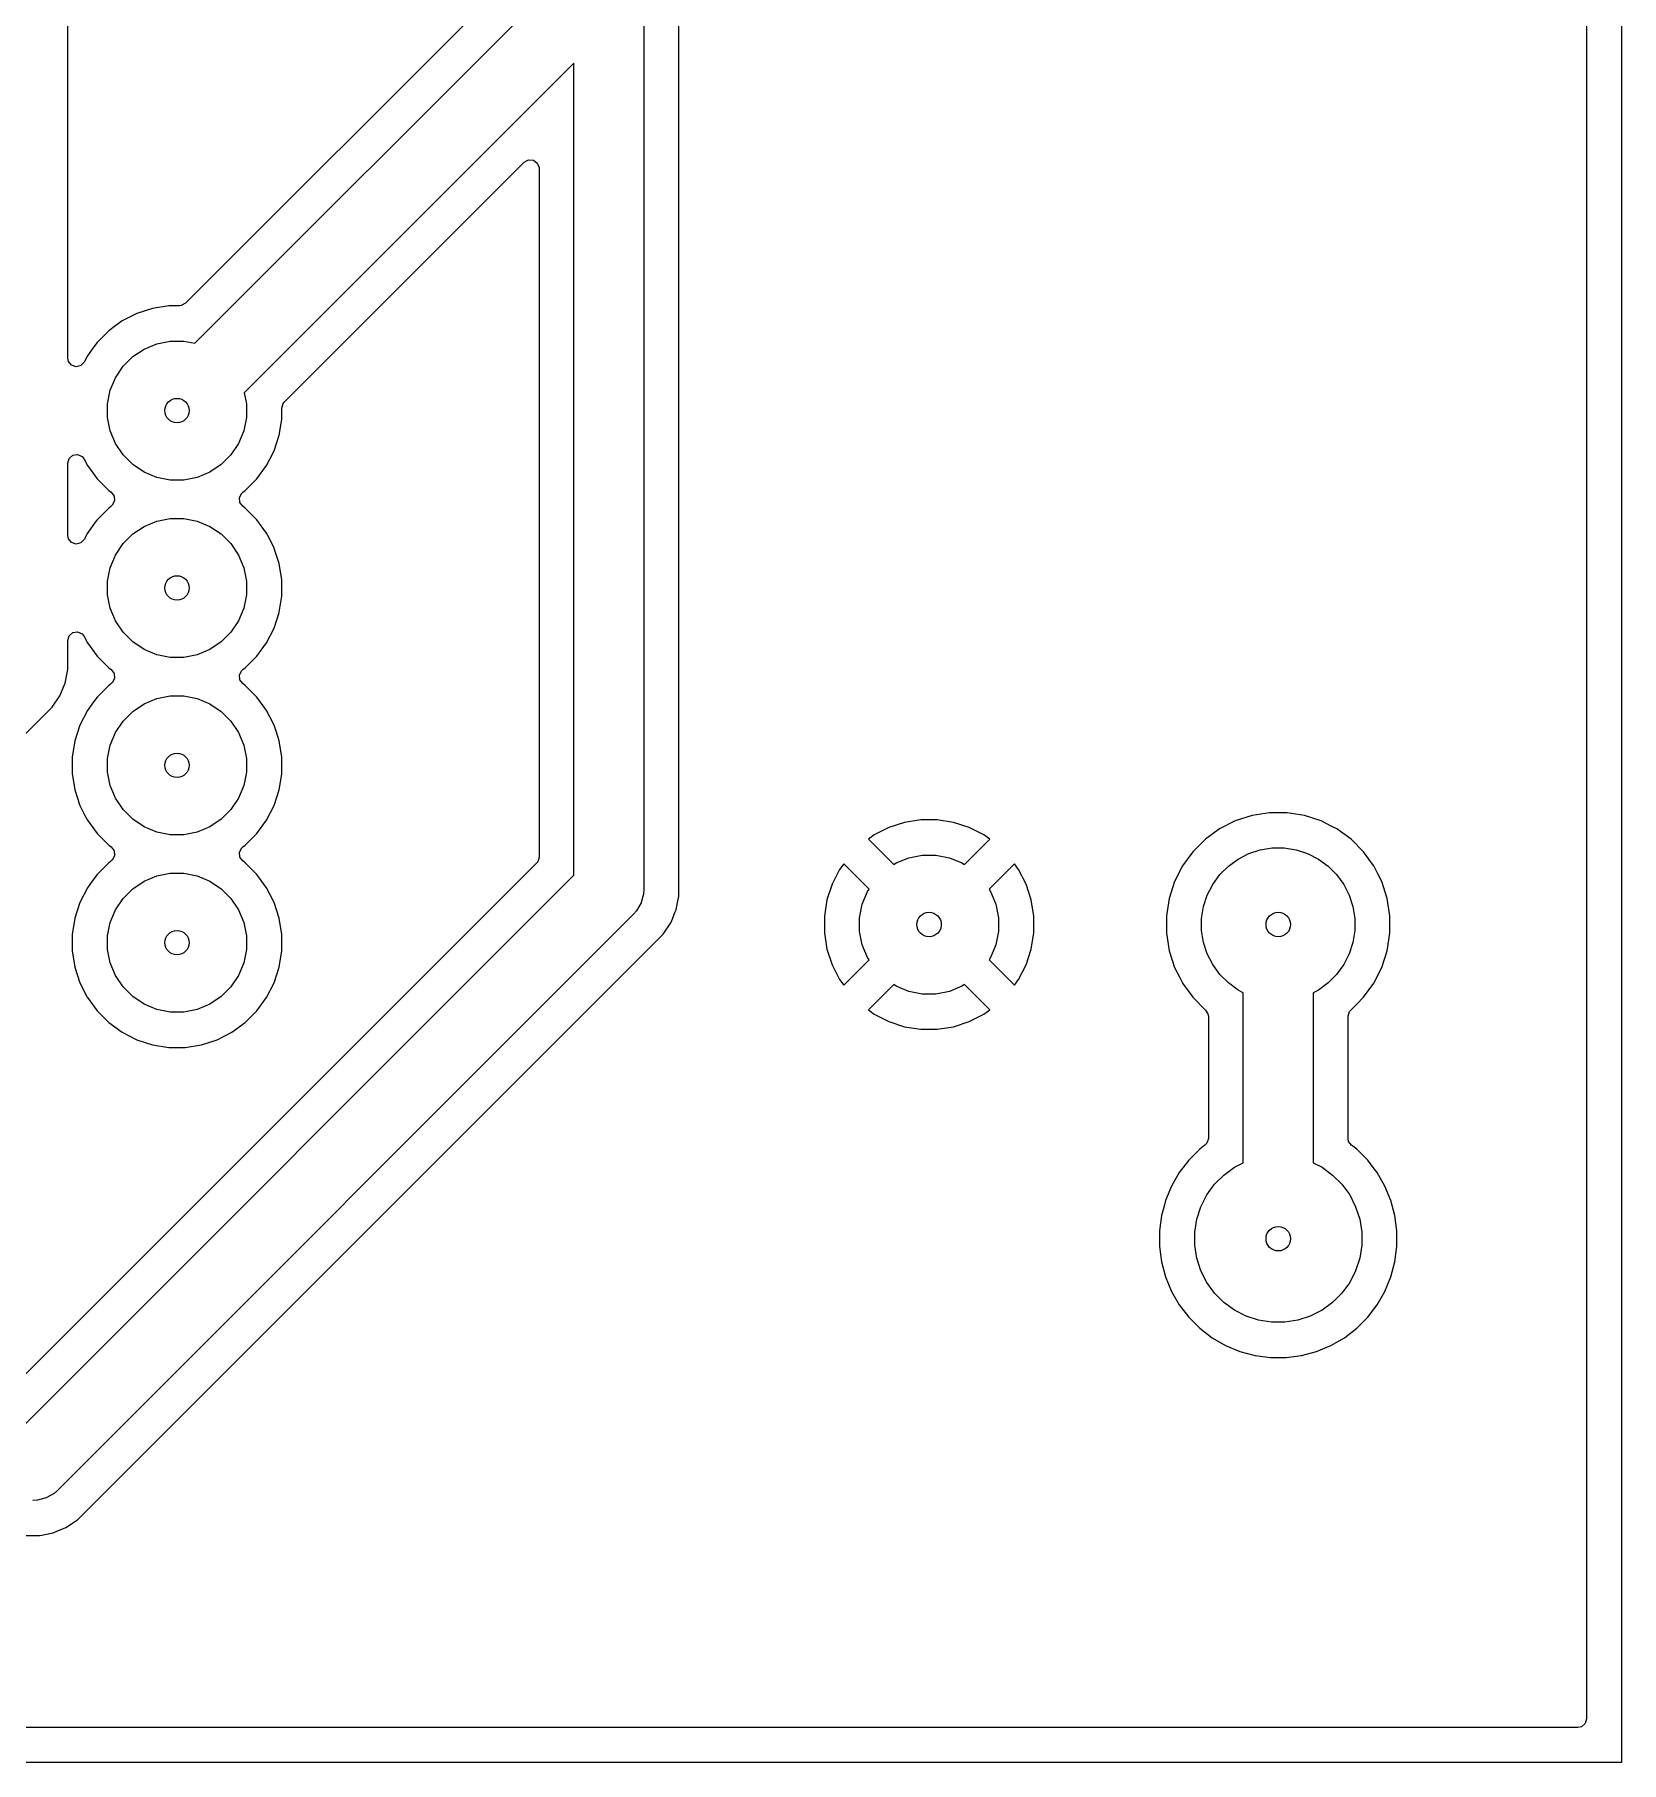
# Model space of a CAD drawing. Extents: x 130 to 194, y -123.2 to -60.
# Drawn here: x 171.27 to 194, y -123.25 to -98.5 of the extents above; entities that cross this region are included whole.
import ezdxf

# ---------------------------------------------------------------- set-up
doc = ezdxf.new("R2010")
doc.units = 0
doc.layers.add('BLACK', color=7, linetype='CONTINUOUS')

msp = doc.modelspace()

# ---------------------------------------------------------------- linework, layer by layer
at = {"layer": 'BLACK', "linetype": 'CONTINUOUS'}
for p, q in [((194, -60), (194, -123.25)), ((193.4995, -60.6245), (193.4995, -122.6255)), ((180.5005, -110.848543), (180.5005, -89.077823)), ((171.7505, -103.138871), (171.7505, -91.401458)), ((178.463181, -97.326899), (173.436899, -102.353181)), ((173.571545, -102.926348), (179, -97.497894)), ((180, -97.705), (180, -110.75)), ((179, -98.912106), (174.278651, -103.633454)), ((179, -110.542894), (179, -98.912106)), ((174.851819, -103.768101), (178.287819, -100.332101)), ((178.287819, -100.332101), (178.349142, -100.298616)), ((178.349142, -100.298616), (178.418834, -100.3036)), ((178.418834, -100.3036), (178.474767, -100.345472)), ((178.474767, -100.345472), (178.499184, -100.410936)), ((178.499184, -100.410936), (178.4995, -100.419782)), ((178.4995, -100.419782), (178.4995, -110.284218)), ((172.963631, -102.426446), (172.739003, -102.499433)), ((173.196903, -102.3895), (172.963631, -102.426446)), ((173.349218, -102.3895), (173.196903, -102.3895)), ((173.375576, -102.386666), (173.349218, -102.3895)), ((173.436899, -102.353181), (173.375576, -102.386666)), ((172.438099, -102.672386), (172.33749, -102.745483)), ((172.528566, -102.606657), (172.438099, -102.672386)), ((172.739003, -102.499433), (172.528566, -102.606657)), ((172.170483, -102.91249), (172.110862, -102.99455)), ((172.170485, -102.912488), (172.170483, -102.91249)), ((172.337487, -102.745485), (172.170485, -102.912487)), ((172.170485, -102.912487), (172.170485, -102.912488)), ((172.337488, -102.745485), (172.337487, -102.745485)), ((172.33749, -102.745483), (172.337488, -102.745485)), ((172.843603, -103.008079), (173.024715, -102.93306)), ((173.024715, -102.93306), (173.216983, -102.894815)), ((173.216983, -102.894815), (173.413017, -102.894815)), ((173.413017, -102.894815), (173.571545, -102.926348)), ((171.759603, -103.185504), (171.7505, -103.138871)), ((171.803054, -103.24022), (171.759603, -103.185504)), ((172.031657, -103.103566), (171.984985, -103.195166)), ((172.110862, -102.99455), (172.031657, -103.103566)), ((172.54199, -103.255607), (172.680607, -103.11699)), ((172.680607, -103.11699), (172.843603, -103.008079)), ((171.869189, -103.262757), (171.803054, -103.24022)), ((171.93701, -103.245962), (171.869189, -103.262757)), ((171.984985, -103.195166), (171.93701, -103.245962)), ((172.35806, -103.599715), (172.433079, -103.418603)), ((172.433079, -103.418603), (172.54199, -103.255607)), ((172.319815, -103.791983), (172.35806, -103.599715)), ((174.278651, -103.633454), (174.310185, -103.791983)), ((172.319815, -103.988017), (172.319815, -103.791983)), ((174.310185, -103.791983), (174.310185, -103.988017)), ((174.8155, -103.855782), (174.835185, -103.788743)), ((174.8155, -104.008097), (174.8155, -103.855782)), ((174.835185, -103.788743), (174.851819, -103.768101)), ((172.35806, -104.180285), (172.319815, -103.988017)), ((174.310185, -103.988017), (174.27194, -104.180285)), ((174.778553, -104.241368), (174.814254, -104.015961)), ((174.814254, -104.015961), (174.8155, -104.008097)), ((172.433079, -104.361397), (172.35806, -104.180285)), ((172.54199, -104.524393), (172.433079, -104.361397)), ((174.196921, -104.361397), (174.08801, -104.524393)), ((174.27194, -104.180285), (174.196921, -104.361397)), ((174.705568, -104.465992), (174.778553, -104.241368)), ((171.7505, -104.641128), (171.770185, -104.574089)), ((171.7505, -105.678871), (171.7505, -104.641128)), ((171.770185, -104.574089), (171.822989, -104.528334)), ((171.822989, -104.528334), (171.892147, -104.51839)), ((171.892147, -104.51839), (171.955703, -104.547415)), ((171.955703, -104.547415), (171.984985, -104.584834)), ((171.984985, -104.584834), (172.031655, -104.676431)), ((172.680607, -104.66301), (172.54199, -104.524393)), ((172.843603, -104.771921), (172.680607, -104.66301)), ((173.949393, -104.66301), (173.786397, -104.771921)), ((174.08801, -104.524393), (173.949393, -104.66301)), ((174.598343, -104.676433), (174.705568, -104.465992)), ((172.031655, -104.676431), (172.069737, -104.728845)), ((172.069737, -104.728845), (172.170483, -104.86751)), ((172.170483, -104.86751), (172.33749, -105.034517)), ((173.024715, -104.84694), (172.843603, -104.771921)), ((173.216983, -104.885185), (173.024715, -104.84694)), ((173.413017, -104.885185), (173.216983, -104.885185)), ((173.605285, -104.84694), (173.413017, -104.885185)), ((173.786397, -104.771921), (173.605285, -104.84694)), ((174.29251, -105.034517), (174.459517, -104.86751)), ((174.459517, -104.86751), (174.598343, -104.676433)), ((172.33749, -105.034517), (172.372127, -105.059683)), ((172.372127, -105.059683), (172.414792, -105.115013)), ((172.414792, -105.115013), (172.420771, -105.184626)), ((174.209228, -105.135375), (174.241833, -105.07358)), ((174.215207, -105.204989), (174.209228, -105.135375)), ((174.241833, -105.07358), (174.257873, -105.059682)), ((174.257873, -105.059682), (174.29251, -105.034517)), ((172.337488, -105.285484), (172.170485, -105.452487)), ((172.361165, -105.268282), (172.337488, -105.285484)), ((172.37213, -105.260315), (172.361165, -105.268282)), ((172.388165, -105.246421), (172.37213, -105.260315)), ((172.420771, -105.184626), (172.388165, -105.246421)), ((174.257872, -105.260317), (174.215207, -105.204989)), ((174.29251, -105.285483), (174.257872, -105.260317)), ((174.459517, -105.45249), (174.29251, -105.285483)), ((172.031657, -105.643566), (171.984985, -105.735166)), ((172.143203, -105.490038), (172.031657, -105.643566)), ((172.170483, -105.45249), (172.143203, -105.490038)), ((172.170485, -105.452488), (172.170483, -105.45249)), ((172.170485, -105.452487), (172.170485, -105.452488)), ((172.54199, -105.795607), (172.680607, -105.65699)), ((172.680607, -105.65699), (172.843603, -105.548079)), ((172.843603, -105.548079), (173.024715, -105.47306)), ((173.024715, -105.47306), (173.216983, -105.434815)), ((173.216983, -105.434815), (173.413017, -105.434815)), ((173.413017, -105.434815), (173.605285, -105.47306)), ((173.605285, -105.47306), (173.786397, -105.548079)), ((173.786397, -105.548079), (173.949393, -105.65699)), ((173.949393, -105.65699), (174.08801, -105.795607)), ((174.598343, -105.643567), (174.459517, -105.45249)), ((174.616331, -105.678871), (174.598343, -105.643567)), ((171.759603, -105.725504), (171.7505, -105.678871)), ((171.803054, -105.78022), (171.759603, -105.725504)), ((171.869189, -105.802757), (171.803054, -105.78022)), ((171.93701, -105.785962), (171.869189, -105.802757)), ((171.984985, -105.735166), (171.93701, -105.785962)), ((172.433079, -105.958603), (172.54199, -105.795607)), ((174.08801, -105.795607), (174.196921, -105.958603)), ((174.705566, -105.854003), (174.616331, -105.678871)), ((174.705566, -105.854005), (174.705566, -105.854003)), ((174.705568, -105.854008), (174.705566, -105.854005)), ((174.708666, -105.863544), (174.705568, -105.854008)), ((174.778553, -106.078631), (174.708666, -105.863544)), ((172.319815, -106.331983), (172.35806, -106.139715)), ((172.35806, -106.139715), (172.433079, -105.958603)), ((174.196921, -105.958603), (174.27194, -106.139715)), ((174.27194, -106.139715), (174.310185, -106.331983)), ((174.8155, -106.311902), (174.778553, -106.078631)), ((172.319815, -106.528017), (172.319815, -106.331983)), ((174.310185, -106.331983), (174.310185, -106.528017)), ((174.8155, -106.548097), (174.8155, -106.311902)), ((172.35806, -106.720285), (172.319815, -106.528017)), ((174.310185, -106.528017), (174.27194, -106.720285)), ((174.779391, -106.77608), (174.8155, -106.548097)), ((172.433079, -106.901397), (172.35806, -106.720285)), ((174.27194, -106.720285), (174.196921, -106.901397)), ((174.705568, -107.005992), (174.778553, -106.781368)), ((174.778553, -106.781368), (174.779391, -106.77608)), ((171.7505, -107.181128), (171.770185, -107.114089)), ((171.770185, -107.114089), (171.822989, -107.068334)), ((171.822989, -107.068334), (171.892147, -107.05839)), ((171.892147, -107.05839), (171.955703, -107.087415)), ((171.955703, -107.087415), (171.984985, -107.124834)), ((171.984985, -107.124834), (172.031655, -107.216431)), ((172.54199, -107.064393), (172.433079, -106.901397)), ((172.680607, -107.20301), (172.54199, -107.064393)), ((174.08801, -107.064393), (173.949393, -107.20301)), ((174.196921, -106.901397), (174.08801, -107.064393)), ((174.598343, -107.216433), (174.705568, -107.005992)), ((171.7505, -107.40146), (171.7505, -107.181128)), ((172.031655, -107.216431), (172.069739, -107.268848)), ((172.069739, -107.268848), (172.170483, -107.40751)), ((172.843603, -107.311921), (172.680607, -107.20301)), ((173.024715, -107.38694), (172.843603, -107.311921)), ((173.216983, -107.425185), (173.024715, -107.38694)), ((173.605285, -107.38694), (173.413017, -107.425185)), ((173.786397, -107.311921), (173.605285, -107.38694)), ((173.949393, -107.20301), (173.786397, -107.311921)), ((174.459517, -107.40751), (174.598343, -107.216433)), ((171.712051, -107.791836), (171.7505, -107.59854)), ((171.7505, -107.59854), (171.7505, -107.40146)), ((172.170483, -107.40751), (172.33749, -107.574517)), ((172.33749, -107.574517), (172.372127, -107.599683)), ((172.372127, -107.599683), (172.414792, -107.655013)), ((173.413017, -107.425185), (173.216983, -107.425185)), ((174.209228, -107.675375), (174.241833, -107.61358)), ((174.241833, -107.61358), (174.257873, -107.599682)), ((174.257873, -107.599682), (174.29251, -107.574517)), ((174.29251, -107.574517), (174.459517, -107.40751)), ((171.636632, -107.973914), (171.698114, -107.825483)), ((171.698114, -107.825483), (171.712051, -107.791836)), ((172.337487, -107.825485), (172.170485, -107.992487)), ((172.358133, -107.810485), (172.337487, -107.825485)), ((172.37213, -107.800315), (172.358133, -107.810485)), ((172.388165, -107.786421), (172.37213, -107.800315)), ((172.420771, -107.724626), (172.388165, -107.786421)), ((172.414792, -107.655013), (172.420771, -107.724626)), ((174.215207, -107.744989), (174.209228, -107.675375)), ((174.257872, -107.800317), (174.215207, -107.744989)), ((174.29251, -107.825483), (174.257872, -107.800317)), ((174.459517, -107.99249), (174.29251, -107.825483)), ((171.527139, -108.137782), (171.636632, -107.973914)), ((172.110862, -108.07455), (172.031657, -108.183566)), ((172.170483, -107.99249), (172.110862, -108.07455)), ((172.170485, -107.992488), (172.170483, -107.99249)), ((172.170485, -107.992487), (172.170485, -107.992488)), ((172.680607, -108.19699), (172.843603, -108.088079)), ((172.843603, -108.088079), (173.024715, -108.01306)), ((173.024715, -108.01306), (173.216983, -107.974815)), ((173.216983, -107.974815), (173.413017, -107.974815)), ((173.413017, -107.974815), (173.605285, -108.01306)), ((173.605285, -108.01306), (173.786397, -108.088079)), ((173.786397, -108.088079), (173.949393, -108.19699)), ((174.565078, -108.137782), (174.459517, -107.99249)), ((170.064209, -109.60071), (171.387778, -108.277141)), ((171.387778, -108.277141), (171.387782, -108.277139)), ((171.387782, -108.277139), (171.527139, -108.137782)), ((172.031657, -108.183566), (171.924433, -108.394003)), ((172.433079, -108.498603), (172.54199, -108.335607)), ((172.54199, -108.335607), (172.680607, -108.19699)), ((173.949393, -108.19699), (174.08801, -108.335607)), ((174.08801, -108.335607), (174.196921, -108.498603)), ((174.598342, -108.183566), (174.565078, -108.137782)), ((174.705566, -108.394003), (174.598342, -108.183566)), ((171.851446, -108.618631), (171.8145, -108.851902)), ((171.924433, -108.394003), (171.851446, -108.618631)), ((172.35806, -108.679715), (172.433079, -108.498603)), ((174.196921, -108.498603), (174.27194, -108.679715)), ((174.705566, -108.394005), (174.705566, -108.394003)), ((174.705568, -108.394008), (174.705566, -108.394005)), ((174.733695, -108.480575), (174.705568, -108.394008)), ((174.778553, -108.618631), (174.733695, -108.480575)), ((174.8155, -108.851902), (174.778553, -108.618631)), ((171.8145, -108.851902), (171.8145, -109.088097)), ((172.319815, -108.871983), (172.35806, -108.679715)), ((172.319815, -109.068017), (172.319815, -108.871983)), ((174.27194, -108.679715), (174.310185, -108.871983)), ((174.310185, -108.871983), (174.310185, -109.068017)), ((174.8155, -109.088097), (174.8155, -108.851902)), ((171.8145, -109.088097), (171.851446, -109.321368)), ((172.35806, -109.260285), (172.319815, -109.068017)), ((174.310185, -109.068017), (174.27194, -109.260285)), ((174.778553, -109.321368), (174.814254, -109.095961)), ((174.814254, -109.095961), (174.8155, -109.088097)), ((171.851446, -109.321368), (171.924433, -109.545996)), ((172.433079, -109.441397), (172.35806, -109.260285)), ((174.27194, -109.260285), (174.196921, -109.441397)), ((174.705568, -109.545992), (174.778553, -109.321368)), ((171.924433, -109.545996), (171.997252, -109.68891)), ((172.54199, -109.604393), (172.433079, -109.441397)), ((172.680607, -109.74301), (172.54199, -109.604393)), ((174.08801, -109.604393), (173.949393, -109.74301)), ((174.196921, -109.441397), (174.08801, -109.604393)), ((174.598343, -109.756433), (174.705568, -109.545992)), ((171.997252, -109.68891), (172.031657, -109.756433)), ((172.031657, -109.756433), (172.170483, -109.94751)), ((172.843603, -109.851921), (172.680607, -109.74301)), ((173.024715, -109.92694), (172.843603, -109.851921)), ((173.786397, -109.851921), (173.605285, -109.92694)), ((173.949393, -109.74301), (173.786397, -109.851921)), ((174.459517, -109.94751), (174.598343, -109.756433)), ((183.509197, -109.859897), (183.29883, -109.967084)), ((183.733752, -109.786934), (183.509197, -109.859897)), ((183.966948, -109.75), (183.733752, -109.786934)), ((184.203052, -109.75), (183.966948, -109.75)), ((184.436248, -109.786934), (184.203052, -109.75)), ((184.660802, -109.859897), (184.436247, -109.786934)), ((184.436247, -109.786934), (184.436248, -109.786934)), ((184.871174, -109.967087), (184.660802, -109.859897)), ((188.470616, -109.76676), (188.246151, -109.881132)), ((188.710214, -109.68891), (188.470616, -109.76676)), ((188.834626, -109.669205), (188.710214, -109.68891)), ((188.959038, -109.6495), (188.834626, -109.669205)), ((189.210962, -109.6495), (188.959038, -109.6495)), ((189.459785, -109.68891), (189.210962, -109.6495)), ((189.699383, -109.76676), (189.459785, -109.68891)), ((189.853747, -109.845413), (189.699383, -109.76676)), ((189.923845, -109.88113), (189.853747, -109.845413)), ((172.170483, -109.94751), (172.33749, -110.114517)), ((172.33749, -110.114517), (172.372127, -110.139683)), ((173.216983, -109.965185), (173.024715, -109.92694)), ((173.413017, -109.965185), (173.216983, -109.965185)), ((173.605285, -109.92694), (173.413017, -109.965185)), ((174.257873, -110.139682), (174.29251, -110.114517)), ((174.29251, -110.114517), (174.459517, -109.94751)), ((183.29883, -109.967084), (183.215894, -110.02734)), ((183.215894, -110.02734), (183.579452, -110.390898)), ((184.590547, -110.390898), (184.954105, -110.02734)), ((184.954104, -110.027338), (184.871174, -109.967087)), ((184.954105, -110.02734), (184.954104, -110.027338)), ((188.042345, -110.029205), (187.864205, -110.207345)), ((188.04235, -110.029201), (188.042345, -110.029205)), ((188.246151, -109.881132), (188.04235, -110.029201)), ((189.923847, -109.881131), (189.923845, -109.88113)), ((189.923848, -109.881132), (189.923847, -109.881131)), ((190.127649, -110.029201), (189.923848, -109.881132)), ((190.127654, -110.029205), (190.127649, -110.029201)), ((190.305794, -110.207345), (190.127654, -110.029205)), ((172.35707, -110.351257), (172.337488, -110.365484)), ((172.37213, -110.340315), (172.35707, -110.351257)), ((172.372127, -110.139683), (172.414792, -110.195013)), ((172.388165, -110.326421), (172.37213, -110.340315)), ((172.420771, -110.264626), (172.388165, -110.326421)), ((172.414792, -110.195013), (172.420771, -110.264626)), ((174.209228, -110.215375), (174.241833, -110.15358)), ((174.215207, -110.284989), (174.209228, -110.215375)), ((174.257872, -110.340317), (174.215207, -110.284989)), ((174.241833, -110.15358), (174.257873, -110.139682)), ((174.29251, -110.365483), (174.257872, -110.340317)), ((178.479815, -110.351257), (178.463181, -110.371899)), ((178.4995, -110.284218), (178.479815, -110.351257)), ((183.613603, -110.368079), (183.794715, -110.29306)), ((183.794715, -110.29306), (183.986983, -110.254815)), ((183.986983, -110.254815), (184.183017, -110.254815)), ((184.183017, -110.254815), (184.375285, -110.29306)), ((184.375285, -110.29306), (184.556397, -110.368079)), ((187.864201, -110.20735), (187.716132, -110.411151)), ((187.864205, -110.207345), (187.864201, -110.20735)), ((188.370607, -110.413553), (188.510252, -110.312096)), ((188.510252, -110.312096), (188.664048, -110.233733)), ((188.664048, -110.233733), (188.82821, -110.180393)), ((188.82821, -110.180393), (188.998695, -110.153391)), ((188.998695, -110.153391), (189.171305, -110.153391)), ((189.171305, -110.153391), (189.34179, -110.180393)), ((189.34179, -110.180393), (189.505952, -110.233733)), ((189.505952, -110.233733), (189.659748, -110.312096)), ((189.659748, -110.312096), (189.799393, -110.413553)), ((190.305798, -110.20735), (190.305794, -110.207345)), ((190.420688, -110.365484), (190.305798, -110.20735)), ((178.463181, -110.371899), (170.871899, -117.963181)), ((171.042894, -118.5), (179, -110.542894)), ((172.170483, -110.53249), (172.110862, -110.61455)), ((172.170485, -110.532488), (172.170483, -110.53249)), ((172.337488, -110.365484), (172.170485, -110.532487)), ((172.170485, -110.532487), (172.170485, -110.532488)), ((172.843603, -110.628079), (173.024715, -110.55306)), ((173.024715, -110.55306), (173.216983, -110.514815)), ((173.216983, -110.514815), (173.413017, -110.514815)), ((173.413017, -110.514815), (173.605285, -110.55306)), ((173.605285, -110.55306), (173.786397, -110.628079)), ((174.459517, -110.53249), (174.29251, -110.365483)), ((174.598343, -110.723567), (174.459517, -110.53249)), ((182.802084, -110.46383), (182.694897, -110.674197)), ((182.86234, -110.380894), (182.802084, -110.46383)), ((183.225898, -110.744452), (182.86234, -110.380894)), ((183.579452, -110.390898), (183.613603, -110.368079)), ((184.556397, -110.368079), (184.590547, -110.390898)), ((185.307658, -110.380893), (184.9441, -110.74445)), ((185.307658, -110.380894), (185.307658, -110.380893)), ((185.367914, -110.463828), (185.307658, -110.380894)), ((185.475102, -110.674197), (185.367914, -110.463828)), ((187.716132, -110.411151), (187.60176, -110.635616)), ((188.147096, -110.675252), (188.248553, -110.535607)), ((188.248553, -110.535607), (188.370607, -110.413553)), ((189.799393, -110.413553), (189.921447, -110.535607)), ((189.921447, -110.535607), (190.022904, -110.675252)), ((190.45387, -110.411155), (190.420688, -110.365484)), ((190.515692, -110.532487), (190.45387, -110.411155)), ((190.568239, -110.635616), (190.515692, -110.532487)), ((172.031657, -110.723566), (171.924433, -110.934003)), ((172.110862, -110.61455), (172.031657, -110.723566)), ((172.54199, -110.875607), (172.680607, -110.73699)), ((172.680607, -110.73699), (172.843603, -110.628079)), ((173.786397, -110.628079), (173.949393, -110.73699)), ((173.949393, -110.73699), (174.08801, -110.875607)), ((174.649002, -110.822991), (174.598343, -110.723567)), ((174.705566, -110.934003), (174.649002, -110.822991)), ((179.995723, -110.815263), (179.963572, -110.935252)), ((180, -110.75), (179.995723, -110.815247)), ((179.995723, -110.815247), (179.995723, -110.815263)), ((180.483462, -110.934197), (180.5005, -110.848543)), ((182.694897, -110.674197), (182.621934, -110.898752)), ((183.12806, -110.959715), (183.203079, -110.778603)), ((183.203079, -110.778603), (183.225898, -110.744452)), ((184.9441, -110.74445), (184.966921, -110.778603)), ((184.966921, -110.778603), (185.04194, -110.959715)), ((185.548065, -110.898752), (185.475102, -110.674197)), ((187.60176, -110.635616), (187.52391, -110.875214)), ((188.015393, -110.99321), (188.068733, -110.829048)), ((188.068733, -110.829048), (188.147096, -110.675252)), ((190.022904, -110.675252), (190.101267, -110.829048)), ((190.101267, -110.829048), (190.154607, -110.99321)), ((190.568239, -110.635618), (190.568239, -110.635616)), ((190.568241, -110.635621), (190.568239, -110.635618)), ((190.64609, -110.875215), (190.568241, -110.635621)), ((179.853553, -111.103553), (171.603553, -119.353553)), ((171.924433, -110.934003), (171.851446, -111.158631)), ((172.35806, -111.219715), (172.433079, -111.038603)), ((172.433079, -111.038603), (172.54199, -110.875607)), ((174.08801, -110.875607), (174.196921, -111.038603)), ((174.196921, -111.038603), (174.27194, -111.219715)), ((174.778553, -111.158631), (174.705566, -110.934003)), ((179.896661, -111.054396), (179.853553, -111.103553)), ((179.896677, -111.054381), (179.896661, -111.054396)), ((179.96194, -110.941342), (179.896677, -111.054381)), ((179.963572, -110.935252), (179.96194, -110.941342)), ((180.424726, -111.131947), (180.446399, -111.079623)), ((180.446399, -111.079622), (180.462051, -111.041835)), ((180.446399, -111.079623), (180.446399, -111.079622)), ((180.462051, -111.041835), (180.483462, -110.934197)), ((182.621934, -110.898752), (182.585, -111.131947)), ((183.089815, -111.151983), (183.12806, -110.959715)), ((185.04194, -110.959715), (185.080185, -111.151983)), ((185.585, -111.131947), (185.548065, -110.898752)), ((187.52391, -110.875214), (187.4845, -111.124038)), ((187.988391, -111.163695), (188.015393, -110.99321)), ((190.154607, -110.99321), (190.181609, -111.163695)), ((190.6855, -111.124038), (190.64609, -110.875215)), ((171.851446, -111.158631), (171.8145, -111.391902)), ((172.319815, -111.411983), (172.35806, -111.219715)), ((174.27194, -111.219715), (174.310185, -111.411983)), ((174.8155, -111.391902), (174.778553, -111.158631)), ((180.277139, -111.387782), (180.386632, -111.223914)), ((180.386632, -111.223914), (180.413623, -111.158752)), ((180.413623, -111.158752), (180.424726, -111.131947)), ((182.585, -111.131947), (182.585, -111.368052)), ((183.089815, -111.348017), (183.089815, -111.151983)), ((183.12806, -111.540285), (183.089815, -111.348017)), ((185.080185, -111.348017), (185.04194, -111.540285)), ((185.080185, -111.151983), (185.080185, -111.348017)), ((185.585, -111.368052), (185.585, -111.131947)), ((187.4845, -111.124038), (187.4845, -111.375961)), ((187.988391, -111.336305), (187.988391, -111.163695)), ((188.015393, -111.50679), (187.988391, -111.336305)), ((190.181609, -111.336305), (190.154607, -111.50679)), ((190.181609, -111.163695), (190.181609, -111.336305)), ((190.6855, -111.375962), (190.6855, -111.124038)), ((171.8145, -111.391902), (171.8145, -111.628097)), ((172.319815, -111.608017), (172.319815, -111.411983)), ((174.310185, -111.411983), (174.310185, -111.608017)), ((174.8155, -111.628097), (174.8155, -111.391902)), ((176.02637, -115.638549), (180.137778, -111.527141)), ((180.137778, -111.527141), (180.137782, -111.527139)), ((180.137782, -111.527139), (180.277139, -111.387782)), ((182.585, -111.368052), (182.621934, -111.601247)), ((183.203079, -111.721397), (183.12806, -111.540285)), ((185.04194, -111.540285), (184.966921, -111.721397)), ((185.548065, -111.601247), (185.585, -111.368052)), ((187.4845, -111.375961), (187.52391, -111.624785)), ((188.068733, -111.670952), (188.015393, -111.50679)), ((190.154607, -111.50679), (190.101267, -111.670952)), ((190.64609, -111.624785), (190.6855, -111.375962)), ((171.8145, -111.628097), (171.851446, -111.861368)), ((172.35806, -111.800285), (172.319815, -111.608017)), ((172.433079, -111.981397), (172.35806, -111.800285)), ((174.27194, -111.800285), (174.196921, -111.981397)), ((174.310185, -111.608017), (174.27194, -111.800285)), ((174.778572, -111.861247), (174.8155, -111.628097)), ((182.621934, -111.601247), (182.694897, -111.825802)), ((182.694897, -111.825802), (182.802087, -112.036174)), ((182.86234, -112.119105), (183.225897, -111.755547)), ((183.225897, -111.755547), (183.203079, -111.721397)), ((184.966921, -111.721397), (184.944101, -111.755548)), ((184.944101, -111.755548), (185.307658, -112.119105)), ((185.367918, -112.036163), (185.475102, -111.825802)), ((185.475102, -111.825802), (185.548065, -111.601247)), ((187.52391, -111.624785), (187.60176, -111.864383)), ((188.147096, -111.824748), (188.068733, -111.670952)), ((188.248553, -111.964393), (188.147096, -111.824748)), ((190.022904, -111.824748), (189.921447, -111.964393)), ((190.101267, -111.670952), (190.022904, -111.824748)), ((190.568241, -111.864379), (190.64609, -111.624785)), ((171.851446, -111.861368), (171.924433, -112.085996)), ((171.924433, -112.085996), (172.029733, -112.292656)), ((172.54199, -112.144393), (172.433079, -111.981397)), ((174.196921, -111.981397), (174.08801, -112.144393)), ((174.598343, -112.296433), (174.705568, -112.085992)), ((174.705568, -112.085992), (174.778553, -111.861368)), ((174.778553, -111.861368), (174.778572, -111.861247)), ((182.802087, -112.036174), (182.862338, -112.119104)), ((185.307658, -112.119104), (185.367914, -112.036169)), ((185.367914, -112.036169), (185.367918, -112.036163)), ((187.60176, -111.864383), (187.680413, -112.018747)), ((187.680413, -112.018747), (187.714678, -112.085996)), ((187.714678, -112.085996), (187.716132, -112.088848)), ((187.716132, -112.088848), (187.864201, -112.292649)), ((188.370607, -112.086447), (188.248553, -111.964393)), ((188.510252, -112.187904), (188.370607, -112.086447)), ((189.799393, -112.086447), (189.659748, -112.187904)), ((189.921447, -111.964393), (189.799393, -112.086447)), ((190.305793, -112.292656), (190.45387, -112.088845)), ((190.45387, -112.088845), (190.568241, -111.864379)), ((172.029733, -112.292656), (172.031657, -112.296433)), ((172.031657, -112.296433), (172.170483, -112.48751)), ((172.680607, -112.28301), (172.54199, -112.144393)), ((172.843603, -112.391921), (172.680607, -112.28301)), ((173.949393, -112.28301), (173.786397, -112.391921)), ((174.08801, -112.144393), (173.949393, -112.28301)), ((174.459517, -112.48751), (174.598343, -112.296433)), ((182.862338, -112.119104), (182.86234, -112.119105)), ((183.579451, -112.109101), (183.215893, -112.472658)), ((183.613603, -112.131921), (183.579451, -112.109101)), ((183.794715, -112.20694), (183.613603, -112.131921)), ((183.986983, -112.245185), (183.794715, -112.20694)), ((184.183017, -112.245185), (183.986983, -112.245185)), ((184.375285, -112.20694), (184.183017, -112.245185)), ((184.556397, -112.131921), (184.375285, -112.20694)), ((184.590548, -112.109101), (184.556397, -112.131921)), ((184.954105, -112.472658), (184.590548, -112.109101)), ((185.307658, -112.119105), (185.307658, -112.119104)), ((187.864201, -112.292649), (187.864205, -112.292654)), ((187.864205, -112.292654), (188.045789, -112.474238)), ((188.585, -112.22599), (188.510252, -112.187904)), ((188.585, -114.662123), (188.585, -112.22599)), ((189.659748, -112.187904), (189.585, -112.22599)), ((189.585, -112.22599), (189.585, -114.662123)), ((190.210086, -112.388363), (190.305793, -112.292656)), ((172.170483, -112.48751), (172.33749, -112.654517)), ((173.024715, -112.46694), (172.843603, -112.391921)), ((173.216983, -112.505185), (173.024715, -112.46694)), ((173.413017, -112.505185), (173.216983, -112.505185)), ((173.605285, -112.46694), (173.413017, -112.505185)), ((173.786397, -112.391921), (173.605285, -112.46694)), ((174.29251, -112.654517), (174.459517, -112.48751)), ((183.215893, -112.472658), (183.298828, -112.532914)), ((183.298828, -112.532914), (183.509197, -112.640102)), ((184.660802, -112.640102), (184.871163, -112.532918)), ((184.871163, -112.532918), (184.871169, -112.532914)), ((184.871169, -112.532914), (184.954104, -112.472658)), ((184.954104, -112.472658), (184.954105, -112.472658)), ((188.045789, -112.474238), (188.044714, -112.475312)), ((188.044714, -112.475312), (188.079225, -112.52818)), ((188.079225, -112.52818), (188.0845, -112.563962)), ((188.0845, -112.563962), (188.0845, -114.313126)), ((190.0855, -112.563962), (190.105185, -112.496923)), ((190.0855, -114.313126), (190.0855, -112.563962)), ((190.105185, -112.496923), (190.124623, -112.47465)), ((190.124211, -112.474238), (190.210086, -112.388363)), ((190.124623, -112.47465), (190.124211, -112.474238)), ((172.33749, -112.654517), (172.528567, -112.793343)), ((172.528567, -112.793343), (172.627991, -112.844002)), ((173.890992, -112.900568), (174.101433, -112.793343)), ((174.101433, -112.793343), (174.29251, -112.654517)), ((183.509197, -112.640102), (183.733752, -112.713065)), ((183.733752, -112.713065), (183.733751, -112.713065)), ((183.733751, -112.713065), (183.966948, -112.75)), ((183.966948, -112.75), (184.203052, -112.75)), ((184.203052, -112.75), (184.436247, -112.713065)), ((184.436247, -112.713065), (184.660802, -112.640102)), ((172.627991, -112.844002), (172.739003, -112.900566)), ((172.739003, -112.900566), (172.739005, -112.900566)), ((172.739005, -112.900566), (172.739008, -112.900568)), ((172.739008, -112.900568), (172.859412, -112.939689)), ((172.859412, -112.939689), (172.963631, -112.973553)), ((172.963631, -112.973553), (173.196903, -113.0105)), ((173.196903, -113.0105), (173.196908, -113.0105)), ((173.196908, -113.0105), (173.433097, -113.0105)), ((173.433097, -113.0105), (173.666368, -112.973553)), ((173.666368, -112.973553), (173.66787, -112.973065)), ((173.66787, -112.973065), (173.890992, -112.900568)), ((188.0845, -114.313126), (188.064815, -114.380165)), ((190.092811, -114.355074), (190.0855, -114.313126)), ((187.96137, -114.468757), (187.803757, -114.62637)), ((188.035987, -114.411502), (187.96137, -114.468757)), ((188.064815, -114.380165), (188.035987, -114.411502)), ((190.134013, -114.411502), (190.092811, -114.355074)), ((190.208629, -114.468757), (190.134013, -114.411502)), ((190.366242, -114.62637), (190.208629, -114.468757)), ((187.668052, -114.803226), (187.556595, -114.996273)), ((187.668058, -114.803217), (187.668052, -114.803226)), ((187.803751, -114.626377), (187.668058, -114.803217)), ((187.803757, -114.62637), (187.803751, -114.626377)), ((188.305662, -114.837513), (188.458002, -114.726832)), ((188.458002, -114.726832), (188.585, -114.662123)), ((189.585, -114.662123), (189.711998, -114.726832)), ((189.711998, -114.726832), (189.864338, -114.837513)), ((190.366248, -114.626377), (190.366242, -114.62637)), ((190.445618, -114.729815), (190.366248, -114.626377)), ((190.501948, -114.803226), (190.445618, -114.729815)), ((190.613405, -114.996274), (190.501948, -114.803226)), ((187.556593, -114.996277), (187.471293, -115.202209)), ((187.556595, -114.996273), (187.556593, -114.996277)), ((188.061832, -115.123002), (188.172513, -114.970662)), ((188.172513, -114.970662), (188.305662, -114.837513)), ((189.864338, -114.837513), (189.997487, -114.970662)), ((189.997487, -114.970662), (190.108168, -115.123002)), ((190.69871, -115.202219), (190.613405, -114.996274)), ((187.450053, -115.281479), (187.413597, -115.417534)), ((187.47129, -115.202219), (187.450053, -115.281479)), ((187.471293, -115.202209), (187.47129, -115.202219)), ((187.918156, -115.469866), (187.976345, -115.29078)), ((187.976345, -115.29078), (188.061832, -115.123002)), ((190.108168, -115.123002), (190.193655, -115.29078)), ((190.193655, -115.29078), (190.251844, -115.469866)), ((190.756404, -115.417537), (190.69871, -115.202219)), ((187.413594, -115.417547), (187.384501, -115.638533)), ((187.413597, -115.417534), (187.413594, -115.417547)), ((187.888699, -115.655849), (187.918156, -115.469866)), ((190.251844, -115.469866), (190.281301, -115.655849)), ((190.7855, -115.638543), (190.756404, -115.417537)), ((172.034209, -119.63071), (176.02637, -115.638549)), ((187.384501, -115.638533), (187.3845, -115.638549)), ((187.3845, -115.638549), (187.3845, -115.86145)), ((187.888699, -115.844151), (187.888699, -115.655849)), ((190.281301, -115.655849), (190.281301, -115.844151)), ((190.7855, -115.861457), (190.7855, -115.638543)), ((187.3845, -115.86145), (187.384501, -115.861466)), ((187.384501, -115.861466), (187.413594, -116.082452)), ((187.918156, -116.030134), (187.888699, -115.844151)), ((187.976345, -116.20922), (187.918156, -116.030134)), ((190.251844, -116.030134), (190.193655, -116.20922)), ((190.281301, -115.844151), (190.251844, -116.030134)), ((190.756404, -116.082463), (190.7855, -115.861457)), ((187.413594, -116.082452), (187.413595, -116.082457)), ((187.413595, -116.082457), (187.413596, -116.082463)), ((187.413596, -116.082463), (187.413597, -116.082465)), ((187.413597, -116.082465), (187.47129, -116.29778)), ((187.47129, -116.29778), (187.471293, -116.29779)), ((187.471293, -116.29779), (187.556593, -116.503722)), ((188.061832, -116.376998), (187.976345, -116.20922)), ((190.193655, -116.20922), (190.108168, -116.376998)), ((190.613405, -116.503726), (190.69871, -116.297781)), ((190.69871, -116.297781), (190.756404, -116.082463)), ((187.556593, -116.503722), (187.556595, -116.503726)), ((187.556595, -116.503726), (187.668052, -116.696774)), ((188.172513, -116.529338), (188.061832, -116.376998)), ((188.305662, -116.662487), (188.172513, -116.529338)), ((189.997487, -116.529338), (189.864338, -116.662487)), ((190.108168, -116.376998), (189.997487, -116.529338)), ((190.501948, -116.696774), (190.613405, -116.503726)), ((187.668052, -116.696774), (187.668057, -116.69678)), ((187.668057, -116.69678), (187.668058, -116.696782)), ((187.668058, -116.696782), (187.803751, -116.873622)), ((188.458002, -116.773168), (188.305662, -116.662487)), ((188.62578, -116.858655), (188.458002, -116.773168)), ((189.711998, -116.773168), (189.54422, -116.858655)), ((189.864338, -116.662487), (189.711998, -116.773168)), ((190.366247, -116.873624), (190.501948, -116.696774)), ((187.803751, -116.873622), (187.803757, -116.873629)), ((187.803757, -116.873629), (187.96137, -117.031242)), ((187.96137, -117.031242), (187.961376, -117.031247)), ((187.961376, -117.031247), (188.138226, -117.166948)), ((188.804866, -116.916844), (188.62578, -116.858655)), ((188.990849, -116.946301), (188.804866, -116.916844)), ((189.179151, -116.946301), (188.990849, -116.946301)), ((189.365134, -116.916844), (189.179151, -116.946301)), ((189.54422, -116.858655), (189.365134, -116.916844)), ((190.031774, -117.166948), (190.208624, -117.031247)), ((190.208624, -117.031247), (190.366247, -116.873624)), ((188.138226, -117.166948), (188.331274, -117.278405)), ((188.331274, -117.278405), (188.537219, -117.36371)), ((189.632781, -117.36371), (189.838726, -117.278405)), ((189.838726, -117.278405), (190.031774, -117.166948)), ((188.537219, -117.36371), (188.752537, -117.421404)), ((188.752537, -117.421404), (188.973543, -117.4505)), ((188.973543, -117.4505), (188.97355, -117.4505)), ((188.97355, -117.4505), (189.19645, -117.4505)), ((189.19645, -117.4505), (189.196457, -117.4505)), ((189.196457, -117.4505), (189.417463, -117.421404)), ((189.417463, -117.421404), (189.632781, -117.36371)), ((171.315248, -119.495723), (171.25, -119.5)), ((171.315263, -119.495723), (171.315248, -119.495723)), ((171.441342, -119.46194), (171.315263, -119.495723)), ((171.554381, -119.396677), (171.441342, -119.46194)), ((171.554396, -119.396661), (171.554381, -119.396677)), ((171.603553, -119.353553), (171.554396, -119.396661)), ((171.887782, -119.777139), (172.027139, -119.637782)), ((172.027139, -119.637782), (172.02714, -119.637779)), ((172.02714, -119.637779), (172.034206, -119.630714)), ((172.034206, -119.630714), (172.034209, -119.63071)), ((146.854675, -120.0005), (171.348542, -120.0005)), ((171.348542, -120.0005), (171.379566, -119.994328)), ((171.379566, -119.994328), (171.445188, -119.981275)), ((171.445188, -119.981275), (171.541836, -119.962051)), ((171.541836, -119.962051), (171.595165, -119.939961)), ((171.595165, -119.939961), (171.723914, -119.886632)), ((171.723914, -119.886632), (171.887782, -119.777139)), ((193.479815, -122.692539), (193.427011, -122.738294)), ((193.4995, -122.6255), (193.479815, -122.692539)), ((193.3755, -122.7495), (130.6245, -122.7495)), ((193.427011, -122.738294), (193.3755, -122.7495)), ((194, -123.25), (130, -123.25))]:
    msp.add_line(p, q, dxfattribs=at)
at = {"layer": 'BLACK'}
for centre in [(173.315, -103.89), (173.315, -106.43), (173.315, -108.97), (184.085, -111.25), (189.085, -111.25), (173.315, -111.51), (189.085, -115.75)]:
    msp.add_circle(centre, 0.175, dxfattribs=at)
at = {"layer": 'WHITE'}
for centre in [(173.315, -103.89), (173.315, -106.43), (173.315, -108.97), (184.085, -111.25), (189.085, -111.25), (173.315, -111.51), (189.085, -115.75)]:
    msp.add_circle(centre, 0.175, dxfattribs=at)

doc.saveas('drawing.dxf')
